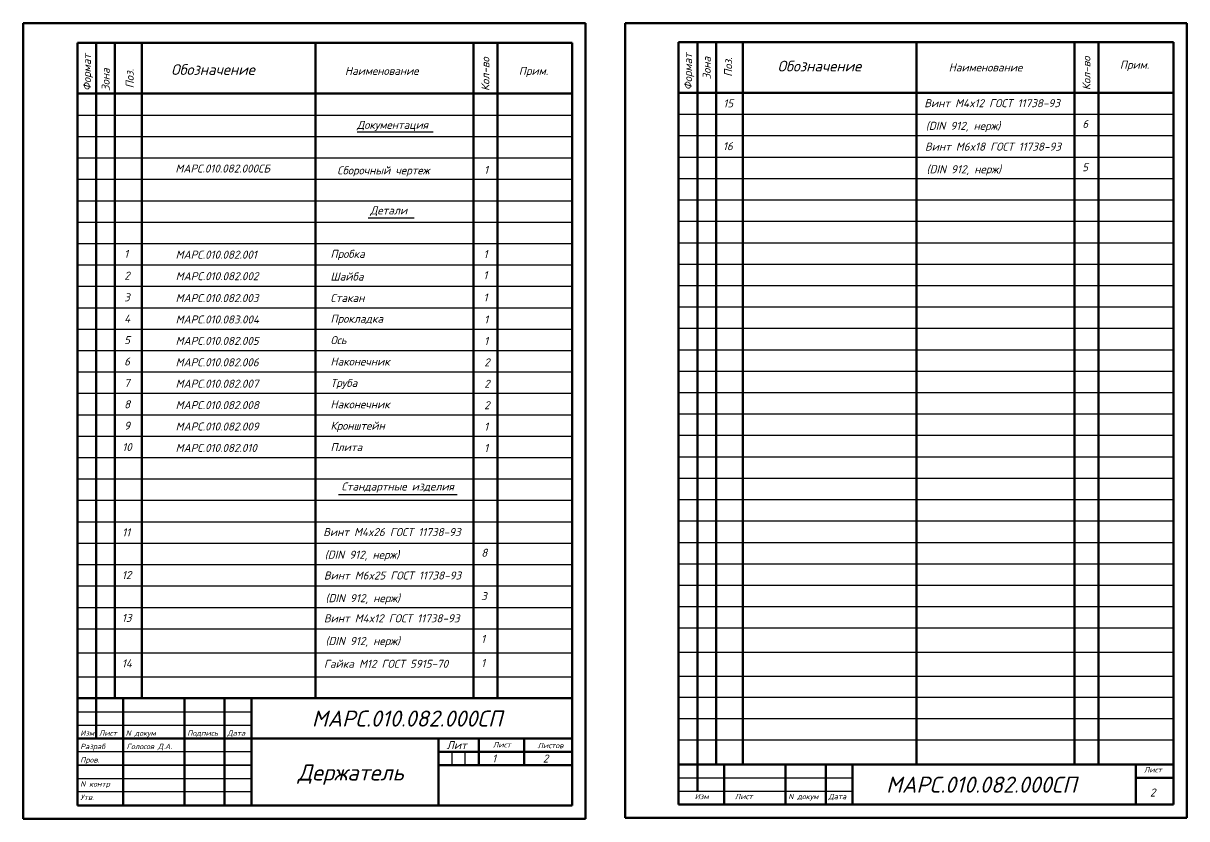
# Model space of a CAD drawing. Header units: millimetres. Extents: x -5427 to 3670, y -5891 to 948.
# Drawn here: x 1637.8 to 2072.8, y -2679.2 to -2381.9 of the extents above; entities that cross this region are included whole.
import ezdxf

# ---------------------------------------------------------------- set-up
doc = ezdxf.new("R2010")
doc.units = ezdxf.units.MM
doc.header["$MEASUREMENT"] = 0
doc.layers.add('Толстые', color=7, linetype='Continuous', lineweight=50)
doc.layers.add('Тонкие', color=140, linetype='Continuous', lineweight=25)
doc.styles.get("Standard").update_dxf_attribs({"font": 'isocpeui.ttf'})
doc.styles.add('TXT', font='isocpeui.ttf')

msp = doc.modelspace()

# ---------------------------------------------------------------- linework, layer by layer
at = {"layer": 'Толстые'}
for p, q in [((1637.769, -2381.89), (1637.769, -2679.19)), ((1848.069, -2381.89), (1637.769, -2381.89)), ((1848.069, -2679.19), (1848.069, -2381.89)), ((1862.84, -2678.89), (1862.84, -2381.89)), ((1862.84, -2381.89), (2072.84, -2381.89)), ((2072.84, -2381.89), (2072.84, -2678.89)), ((1658.069, -2674.19), (1658.069, -2389.19)), ((1843.069, -2389.19), (1658.069, -2389.19)), ((1665.069, -2634.19), (1665.069, -2389.19)), ((1672.069, -2634.19), (1672.069, -2389.19)), ((1682.069, -2634.19), (1682.069, -2389.19)), ((1682.069, -2389.19), (1682.069, -2389.19)), ((1747.069, -2634.19), (1747.069, -2389.19)), ((1806.069, -2634.19), (1806.069, -2389.19)), ((1815.069, -2634.19), (1815.069, -2389.19)), ((1843.069, -2674.19), (1843.069, -2389.19)), ((1882.84, -2388.89), (1882.84, -2673.89)), ((2067.84, -2388.89), (1882.84, -2388.89)), ((1889.84, -2633.89), (1889.84, -2388.89)), ((1896.84, -2658.89), (1896.84, -2388.89)), ((1906.84, -2658.89), (1906.84, -2388.89)), ((1906.84, -2388.89), (1906.84, -2388.89)), ((1971.84, -2658.89), (1971.84, -2388.89)), ((2030.84, -2658.89), (2030.84, -2388.89)), ((2039.84, -2658.89), (2039.84, -2388.89)), ((2067.84, -2673.89), (2067.84, -2388.89)), ((1658.069, -2408.19), (1843.069, -2408.19)), ((1882.84, -2407.89), (2067.84, -2407.89)), ((1843.069, -2634.19), (1658.069, -2634.19)), ((1665.069, -2634.19), (1665.069, -2649.19)), ((1675.069, -2634.19), (1675.069, -2674.19)), ((1698.069, -2674.19), (1698.069, -2634.19)), ((1713.069, -2634.19), (1713.069, -2674.19)), ((1723.069, -2634.19), (1723.069, -2674.19)), ((1889.84, -2633.89), (1889.84, -2668.89)), ((1723.069, -2649.19), (1658.069, -2649.19)), ((1843.069, -2649.19), (1723.069, -2649.19)), ((1793.069, -2674.19), (1793.069, -2649.19)), ((1808.069, -2659.19), (1808.069, -2649.19)), ((1825.069, -2649.19), (1825.069, -2659.19)), ((1793.069, -2654.19), (1843.069, -2654.19)), ((1793.069, -2659.19), (1843.069, -2659.19)), ((1793.069, -2659.19), (1793.069, -2659.19)), ((1947.84, -2658.89), (1882.84, -2658.89)), ((1899.84, -2658.89), (1899.84, -2673.89)), ((1922.84, -2673.89), (1922.84, -2658.89)), ((1937.84, -2658.89), (1937.84, -2673.89)), ((2067.84, -2658.89), (1947.84, -2658.89)), ((1947.84, -2658.89), (1947.84, -2673.89)), ((2053.84, -2658.89), (2053.84, -2673.89)), ((2053.84, -2663.89), (2067.84, -2663.89)), ((1658.069, -2674.19), (1843.069, -2674.19)), ((1882.84, -2673.89), (2067.84, -2673.89)), ((1848.069, -2679.19), (1637.769, -2679.19)), ((2072.84, -2678.89), (1862.84, -2678.89))]:
    msp.add_line(p, q, dxfattribs=at)
at = {"layer": 'Тонкие'}
for p, q in [((1658.069, -2416.19), (1843.069, -2416.19)), ((1882.84, -2415.89), (2067.84, -2415.89)), ((1762.582, -2422.517), (1791.091, -2422.517)), ((1658.069, -2424.19), (1843.069, -2424.19)), ((1882.84, -2423.89), (2067.84, -2423.89)), ((1882.84, -2431.89), (2067.84, -2431.89)), ((1658.069, -2432.19), (1843.069, -2432.19)), ((1658.069, -2440.19), (1843.069, -2440.19)), ((1882.84, -2439.89), (2067.84, -2439.89)), ((1658.069, -2448.19), (1843.069, -2448.19)), ((1882.84, -2447.89), (2067.84, -2447.89)), ((1658.069, -2456.19), (1843.069, -2456.19)), ((1766.8, -2454.624), (1783.963, -2454.624)), ((1882.84, -2455.89), (2067.84, -2455.89)), ((1658.069, -2464.19), (1843.069, -2464.19)), ((1882.84, -2463.89), (2067.84, -2463.89)), ((1658.069, -2472.19), (1843.069, -2472.19)), ((1658.069, -2472.19), (1843.069, -2472.19)), ((1882.84, -2471.89), (2067.84, -2471.89)), ((1882.84, -2471.89), (2067.84, -2471.89)), ((1882.84, -2479.89), (2067.84, -2479.89)), ((1658.069, -2480.19), (1843.069, -2480.19)), ((1658.069, -2488.19), (1843.069, -2488.19)), ((1882.84, -2487.89), (2067.84, -2487.89)), ((1658.069, -2496.19), (1843.069, -2496.19)), ((1882.84, -2495.89), (2067.84, -2495.89)), ((1658.069, -2504.19), (1843.069, -2504.19)), ((1882.84, -2503.89), (2067.84, -2503.89)), ((1658.069, -2512.19), (1843.069, -2512.19)), ((1882.84, -2511.89), (2067.84, -2511.89)), ((1658.069, -2520.19), (1843.069, -2520.19)), ((1882.84, -2519.89), (2067.84, -2519.89)), ((1658.069, -2528.19), (1843.069, -2528.19)), ((1882.84, -2527.89), (2067.84, -2527.89)), ((1658.069, -2536.19), (1843.069, -2536.19)), ((1882.84, -2535.89), (2067.84, -2535.89)), ((1658.069, -2544.19), (1843.069, -2544.19)), ((1882.84, -2543.89), (2067.84, -2543.89)), ((1658.069, -2552.19), (1843.069, -2552.19)), ((1882.84, -2551.89), (2067.84, -2551.89)), ((1755.696, -2558.002), (1799.995, -2558.002)), ((1658.069, -2560.19), (1843.069, -2560.19)), ((1882.84, -2559.89), (2067.84, -2559.89)), ((1658.069, -2568.19), (1843.069, -2568.19)), ((1882.84, -2567.89), (2067.84, -2567.89)), ((1658.069, -2576.19), (1843.069, -2576.19)), ((1882.84, -2575.89), (2067.84, -2575.89)), ((1658.069, -2584.19), (1843.069, -2584.19)), ((1882.84, -2583.89), (2067.84, -2583.89)), ((1658.069, -2592.19), (1843.069, -2592.19)), ((1882.84, -2591.89), (2067.84, -2591.89)), ((1658.069, -2600.19), (1843.069, -2600.19)), ((1882.84, -2599.89), (2067.84, -2599.89)), ((1658.069, -2608.19), (1843.069, -2608.19)), ((1882.84, -2607.89), (2067.84, -2607.89)), ((1658.069, -2617.19), (1843.069, -2617.19)), ((1882.84, -2616.89), (2067.84, -2616.89)), ((1658.069, -2626.19), (1843.069, -2626.19)), ((1882.84, -2625.89), (2067.84, -2625.89)), ((2067.84, -2633.89), (1882.84, -2633.89)), ((1658.069, -2639.19), (1723.069, -2639.19)), ((1658.069, -2644.19), (1723.069, -2644.19)), ((2067.84, -2641.89), (1882.84, -2641.89)), ((2067.84, -2649.89), (1882.84, -2649.89)), ((1723.069, -2654.19), (1658.069, -2654.19)), ((1798.069, -2654.19), (1798.069, -2659.19)), ((1803.069, -2659.19), (1803.069, -2654.19)), ((1658.069, -2659.19), (1723.069, -2659.19)), ((1723.069, -2659.19), (1658.069, -2659.19)), ((1658.069, -2664.19), (1723.069, -2664.19)), ((1882.84, -2663.89), (1947.84, -2663.89)), ((1723.069, -2669.19), (1658.069, -2669.19)), ((1882.84, -2668.89), (1947.84, -2668.89))]:
    msp.add_line(p, q, dxfattribs=at)

# ---------------------------------------------------------------- texts
at = {"layer": 'Тонкие', "style": 'TXT'}
for s, p in [('Формат', (1663.069, -2407.19)), ('Формат', (1887.84, -2406.89)), ('Кол-во', (1812.069, -2407.19)), ('Зона', (1894.84, -2402.89)), ('Поз.', (1902.84, -2401.89)), ('Кол-во', (2036.84, -2406.89)), ('Зона', (1670.069, -2407.19)), ('Поз.', (1679.069, -2406.19))]:
    msp.add_text(s, height=3, rotation=90, dxfattribs=at).set_placement(p)
for s, height, p in [('Обозначение', 4, (1693.069, -2401.19)), ('Обозначение', 4, (1919.84, -2399.89)), ('Наименование', 3, (1983.84, -2399.89)), ('Прим.', 3, (2047.84, -2398.89)), ('Наименование', 3, (1758.069, -2401.19)), ('Прим.', 3, (1823.069, -2401.19)), ('Винт М4x12 ГОСТ 11738-93', 3, (1974.697, -2413.254)), ('15', 3, (1899.535, -2413.337)), ('Документация', 3, (1762.564, -2421.358)), ('(DIN 912, нерж)', 3, (1975.281, -2421.718)), ('6', 3, (2033.807, -2420.981)), ('16', 3, (1899.396, -2429.323)), ('Винт М6x18 ГОСТ 11738-93', 3, (1974.964, -2429.491)), ('МАРС.010.082.000СБ', 3, (1694.639, -2437.682)), ('Сборочный чертеж', 3, (1755.17, -2438.356)), ('1', 3, (1810.069, -2438.19)), ('(DIN 912, нерж)', 3, (1975.547, -2437.956)), ('5', 3, (2033.748, -2437.184)), ('Детали', 3, (1767.479, -2453.327)), ('1', 3, (1675.49, -2469.578)), ('Пробка', 3, (1752.651, -2469.581)), ('1', 3, (1809.869, -2469.665)), ('МАРС.010.082.001', 3, (1694.726, -2469.873)), ('2', 3, (1675.534, -2477.713)), ('МАРС.010.082.002', 3, (1694.758, -2477.919)), ('Шайба', 3, (1752.626, -2478.051)), ('1', 3, (1809.803, -2477.546)), ('3', 3, (1675.49, -2485.802)), ('МАРС.010.082.003', 3, (1694.726, -2486.097)), ('Стакан', 3, (1752.626, -2486.051)), ('1', 3, (1809.869, -2485.89)), ('4', 3, (1675.49, -2493.802)), ('МАРС.010.083.004', 3, (1694.726, -2494.097)), ('Прокладка', 3, (1752.651, -2493.806)), ('1', 3, (1810.119, -2494.127)), ('5', 3, (1675.49, -2501.802)), ('МАРС.010.082.005', 3, (1694.726, -2502.097)), ('Ось', 3, (1752.651, -2501.806)), ('1', 3, (1810.119, -2502.127)), ('6', 3, (1675.49, -2509.802)), ('МАРС.010.082.006', 3, (1694.726, -2510.097)), ('Наконечник', 3, (1752.651, -2509.806)), ('2', 3, (1810.119, -2510.127)), ('7', 3, (1675.49, -2517.802)), ('МАРС.010.082.007', 3, (1694.726, -2518.097)), ('Труба', 3, (1752.651, -2517.806)), ('2', 3, (1810.119, -2518.127)), ('8', 3, (1675.49, -2525.802)), ('МАРС.010.082.008', 3, (1694.726, -2526.097)), ('Наконечник', 3, (1752.651, -2525.806)), ('2', 3, (1810.119, -2526.127)), ('9', 3, (1675.49, -2533.802)), ('МАРС.010.082.009', 3, (1694.726, -2534.097)), ('Кронштейн', 3, (1752.651, -2533.806)), ('1', 3, (1810.119, -2534.127)), ('10', 3, (1674.777, -2541.802)), ('МАРС.010.082.010', 3, (1694.726, -2542.097)), ('Плита', 3, (1752.651, -2541.806)), ('1', 3, (1810.119, -2542.127)), ('Стандартные изделия', 3, (1756.737, -2556.52)), ('11', 3, (1674.763, -2573.637)), ('Винт М4x26 ГОСТ 11738-93', 3, (1749.926, -2573.554)), ('(DIN 912, нерж)', 3, (1750.51, -2582.018)), ('8', 3, (1809.035, -2581.281)), ('12', 3, (1674.625, -2589.623)), ('Винт М6x25 ГОСТ 11738-93', 3, (1750.192, -2589.791)), ('(DIN 912, нерж)', 3, (1750.776, -2598.256)), ('3', 3, (1808.977, -2597.484)), ('13', 3, (1674.625, -2605.623)), ('Винт М4x12 ГОСТ 11738-93', 3, (1750.192, -2605.791)), ('(DIN 912, нерж)', 3, (1750.776, -2614.256)), ('1', 3, (1808.977, -2613.484)), ('14', 3, (1674.625, -2622.623)), ('Гайка М12 ГОСТ 5915-70', 3, (1750.192, -2622.791)), ('1', 3, (1808.977, -2622.484)), ('Изм', 2, (1659.069, -2648.19)), ('Лист', 2, (1666.069, -2648.19)), ('N докум', 2, (1676.069, -2648.19)), ('Подпись', 2, (1699.069, -2648.19)), ('Дата', 2, (1714.069, -2648.19)), ('Разраб', 2, (1659.069, -2653.19)), ('Голосов Д.А.', 2, (1676.402, -2653.19)), ('Лит', 3, (1796.069, -2653.19)), ('Лист', 2, (1813.394, -2652.537)), ('Листов', 2, (1830.074, -2652.827)), ('Пров.', 2, (1659.069, -2658.19)), ('1', 3, (1813.069, -2658.19)), ('2', 3, (1832.069, -2658.19)), ('Держатель', 6, (1740.394, -2664.908)), ('Лист', 2, (2056.84, -2661.89)), ('N контр', 2, (1659.069, -2667.19)), ('Утв.', 2, (1659.069, -2672.19)), ('Изм', 2, (1888.84, -2671.89)), ('Лист', 2, (1903.84, -2671.89)), ('N докум', 2, (1923.84, -2671.89)), ('Дата', 2, (1938.84, -2671.89)), ('2', 3, (2059.09, -2670.89))]:
    msp.add_text(s, height=height, dxfattribs=at).set_placement(p)
at = {"layer": 'Тонкие'}
for p in [(1745.664, -2644.76), (1960.435, -2669.46)]:
    msp.add_text('МАРС.010.082.000СП', height=6, dxfattribs=at).set_placement(p)

doc.saveas('drawing.dxf')
